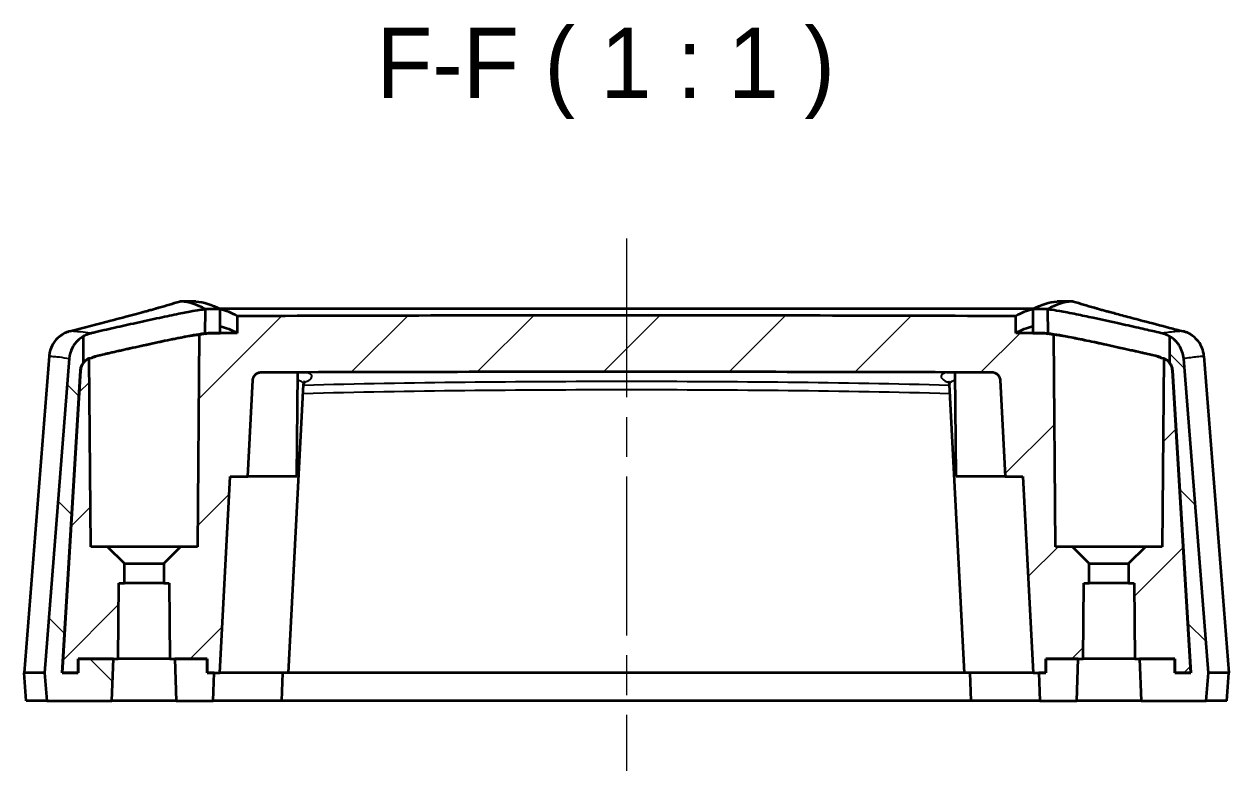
# Model space of a CAD drawing. Header units: millimetres. Extents: x 0 to 1594, y 0 to 281.
# Drawn here: x 1301.11 to 1344.07, y 52.66 to 79.3 of the extents above; entities that cross this region are included whole.
import ezdxf

# ---------------------------------------------------------------- set-up
doc = ezdxf.new("R2010")
doc.units = ezdxf.units.MM
doc.linetypes.add('CHAIN', pattern=[0.3543, 0.2362, -0.0295, 0.0591, -0.0295])
doc.layers.add('Centerline (ISO)', color=7, linetype='Continuous', lineweight=18, true_color=0x80ffff)
doc.layers.add('Hatch (ISO)', color=1, linetype='Continuous', lineweight=18, true_color=0xff0000)
for name, color, linetype, lineweight in [('Symbol (ISO)', 7, 'Continuous', 18), ('Visible (ISO)', 7, 'Continuous', 35), ('Visible Narrow (ISO)', 7, 'Continuous', 25)]:
    doc.layers.add(name, color=color, linetype=linetype, lineweight=lineweight)
doc.styles.add('Note Text (TK)', font='')
doc.styles.get('Note Text (TK)').set_extended_font_data('MS PGothic')

msp = doc.modelspace()

# ---------------------------------------------------------------- hatches: boundary and pattern name
at = {"layer": 'Hatch (ISO)'}
h = msp.add_hatch(dxfattribs=at)
h.set_pattern_fill('ANSI31', color=256, scale=25.4, angle=90.00021, style=0)
h.set_pattern_definition([(135.0002, (1188.5, -8), (-2.245056, -2.24507), [])])
h.paths.add_polyline_path([(1338.6948, 56.6561), (1337.5434, 56.6561), (1337.5391, 56.1561), (1337.2891, 56.1561), (1337.324, 55.1561), (1338.6424, 55.1561)])
h.paths.add_polyline_path([(1307.6347, 56.6561), (1306.4834, 56.6561), (1306.5358, 55.1561), (1307.8542, 55.1561), (1307.8891, 56.1561), (1307.6391, 56.1561)])
edge = h.paths.add_edge_path()
edge.add_line((1301.9178, 55.1561), (1304.2424, 55.1561))
edge.add_line((1304.2424, 55.1561), (1304.2948, 56.6561))
edge.add_line((1304.2948, 56.6561), (1303.0441, 56.6561))
edge.add_line((1303.0441, 56.6561), (1303.0398, 56.1561))
edge.add_line((1303.0398, 56.1561), (1302.4641, 56.1561))
edge.add_line((1302.4641, 56.1561), (1303.1237, 66.94))
edge.add_spline(control_points=[(1303.1237, 66.94), (1303.1263, 66.9835), (1303.1347, 67.0265), (1303.1623, 67.1092), (1303.1814, 67.1486), (1303.2137, 67.1975), (1303.2225, 67.2096), (1303.2318, 67.2212)], knot_values=[-0.0652254, -0.0652254, -0.0652254, -0.0652254, -0.0521453, -0.0521453, -0.0390651, -0.0390651, -0.034575, -0.034575, -0.034575, -0.034575], degree=3, periodic=0)
edge.add_line((1303.2318, 67.2212), (1303.2236, 68.1565))
edge.add_spline(control_points=[(1303.2236, 68.1565), (1303.167, 68.1242), (1303.1136, 68.0864), (1302.9658, 67.9585), (1302.8849, 67.8549), (1302.7675, 67.6226), (1302.7321, 67.4961), (1302.7218, 67.3664)], knot_values=[-0.0976812, -0.0976812, -0.0976812, -0.0976812, -0.0780953, -0.0780953, -0.0390441, -0.0390441, 0, 0, 0, 0], degree=3, periodic=0)
edge.add_line((1302.7218, 67.3664), (1301.8391, 56.1561))
edge.add_line((1301.8391, 56.1561), (1301.9178, 55.1561))
edge = h.paths.add_edge_path()
edge.add_line((1340.9358, 55.1561), (1343.2603, 55.1561))
edge.add_line((1343.2603, 55.1561), (1343.3391, 56.1561))
edge.add_line((1343.3391, 56.1561), (1342.4563, 67.3664))
edge.add_spline(control_points=[(1342.4563, 67.3664), (1342.4497, 67.4503), (1342.4325, 67.5331), (1342.3778, 67.6923), (1342.3405, 67.7682), (1342.2224, 67.9471), (1342.1301, 68.0408), (1342.0004, 68.1291), (1341.9777, 68.1433), (1341.9545, 68.1565)], knot_values=[-0.1286818, -0.1286818, -0.1286818, -0.1286818, -0.1034229, -0.1034229, -0.0781628, -0.0781628, -0.0390927, -0.0390927, -0.0310704, -0.0310704, -0.0310704, -0.0310704], degree=3, periodic=0)
edge.add_line((1341.9545, 68.1565), (1341.9464, 67.2212))
edge.add_spline(control_points=[(1341.9464, 67.2212), (1341.9695, 67.1922), (1341.9893, 67.1607), (1342.0339, 67.0686), (1342.0505, 67.005), (1342.0545, 66.94)], knot_values=[-0.0307036, -0.0307036, -0.0307036, -0.0307036, -0.0195349, -0.0195349, 0, 0, 0, 0], degree=3, periodic=0)
edge.add_line((1342.0545, 66.94), (1342.7141, 56.1561))
edge.add_line((1342.7141, 56.1561), (1342.1384, 56.1561))
edge.add_line((1342.1384, 56.1561), (1342.1341, 56.6561))
edge.add_line((1342.1341, 56.6561), (1340.8834, 56.6561))
edge.add_line((1340.8834, 56.6561), (1340.9358, 55.1561))
h.paths.add_polyline_path([(1307.5787, 69.1238), (1307.563, 69.1205), (1307.5554, 68.25), (1307.6697, 68.274), (1308.1058, 68.2759), (1308.0984, 69.126)])
h.paths.add_polyline_path([(1337.0798, 69.126), (1337.0723, 68.2759), (1337.5085, 68.274), (1337.6228, 68.25), (1337.6152, 69.1205), (1337.5995, 69.1238)])
h = msp.add_hatch(dxfattribs=at)
h.set_pattern_fill('ANSI31', color=256, scale=25.4, style=0)
h.set_pattern_definition([(45, (1188.5, -8), (-2.245064, 2.245064), [])])
edge = h.paths.add_edge_path()
edge.add_line((1341.0891, 60.6561), (1340.4891, 60.0561))
edge.add_line((1340.4891, 60.0561), (1340.4891, 59.3561))
edge.add_line((1340.4891, 59.3561), (1340.6891, 59.3561))
edge.add_line((1340.6891, 59.3561), (1340.7126, 56.6561))
edge.add_line((1340.7126, 56.6561), (1340.8834, 56.6561))
edge.add_line((1340.8834, 56.6561), (1342.1341, 56.6561))
edge.add_line((1342.1341, 56.6561), (1342.1384, 56.1561))
edge.add_line((1342.1384, 56.1561), (1342.7141, 56.1561))
edge.add_line((1342.7141, 56.1561), (1342.0545, 66.94))
edge.add_spline(control_points=[(1342.0545, 66.94), (1342.0508, 67.0006), (1342.0361, 67.0599), (1341.994, 67.1532), (1341.9722, 67.1888), (1341.9464, 67.2212)], knot_values=[-0.0559314, -0.0559314, -0.0559314, -0.0559314, -0.037732, -0.037732, -0.0252386, -0.0252386, -0.0252386, -0.0252386], degree=3, periodic=0)
edge.add_spline(control_points=[(1341.9464, 67.2212), (1341.9346, 67.236), (1341.9219, 67.2502), (1341.8623, 67.3096), (1341.8077, 67.3461), (1341.7477, 67.3711)], knot_values=[-0.0252386, -0.0252386, -0.0252386, -0.0252386, -0.0195326, -0.0195326, -0.0000146, -0.0000146, -0.0000146, -0.0000146], degree=3, periodic=0)
edge.add_line((1341.7477, 67.3711), (1341.6891, 60.6561))
edge.add_line((1341.6891, 60.6561), (1341.0891, 60.6561))
edge = h.paths.add_edge_path()
edge.add_line((1304.6891, 60.0561), (1304.0891, 60.6561))
edge.add_line((1304.0891, 60.6561), (1303.4891, 60.6561))
edge.add_line((1303.4891, 60.6561), (1303.4305, 67.3711))
edge.add_spline(control_points=[(1303.4305, 67.3711), (1303.3745, 67.3478), (1303.3233, 67.3145), (1303.2622, 67.2567), (1303.2464, 67.2395), (1303.2318, 67.2212)], knot_values=[-0.0559169, -0.0559169, -0.0559169, -0.0559169, -0.0377325, -0.0377325, -0.0306995, -0.0306995, -0.0306995, -0.0306995], degree=3, periodic=0)
edge.add_spline(control_points=[(1303.2318, 67.2212), (1303.2087, 67.1922), (1303.1888, 67.1607), (1303.1443, 67.0686), (1303.1276, 67.005), (1303.1237, 66.94)], knot_values=[-0.0306995, -0.0306995, -0.0306995, -0.0306995, -0.0195349, -0.0195349, 0, 0, 0, 0], degree=3, periodic=0)
edge.add_line((1303.1237, 66.94), (1302.4641, 56.1561))
edge.add_line((1302.4641, 56.1561), (1303.0398, 56.1561))
edge.add_line((1303.0398, 56.1561), (1303.0441, 56.6561))
edge.add_line((1303.0441, 56.6561), (1304.2948, 56.6561))
edge.add_line((1304.2948, 56.6561), (1304.4655, 56.6561))
edge.add_line((1304.4655, 56.6561), (1304.4891, 59.3561))
edge.add_line((1304.4891, 59.3561), (1304.6891, 59.3561))
edge.add_line((1304.6891, 59.3561), (1304.6891, 60.0561))
edge = h.paths.add_edge_path()
edge.add_line((1306.6891, 60.6561), (1306.0891, 60.0561))
edge.add_line((1306.0891, 60.0561), (1306.0891, 59.3561))
edge.add_line((1306.0891, 59.3561), (1306.2891, 59.3561))
edge.add_line((1306.2891, 59.3561), (1306.3126, 56.6561))
edge.add_line((1306.3126, 56.6561), (1306.4834, 56.6561))
edge.add_line((1306.4834, 56.6561), (1307.6347, 56.6561))
edge.add_line((1307.6347, 56.6561), (1307.6391, 56.1561))
edge.add_line((1307.6391, 56.1561), (1307.8891, 56.1561))
edge.add_line((1307.8891, 56.1561), (1308.0891, 56.1561))
edge.add_line((1308.0891, 56.1561), (1308.4559, 63.1561))
edge.add_line((1308.4559, 63.1561), (1309.0891, 63.1561))
edge.add_line((1309.0891, 63.1561), (1309.2694, 66.5969))
edge.add_spline(control_points=[(1309.2694, 66.5969), (1309.2713, 66.6337), (1309.2801, 66.6699), (1309.3102, 66.7373), (1309.3313, 66.768), (1309.3852, 66.8215), (1309.418, 66.8434), (1309.4902, 66.8733), (1309.5288, 66.8811), (1309.5679, 66.8812)], knot_values=[-0.0455848, -0.0455848, -0.0455848, -0.0455848, -0.0345098, -0.0345098, -0.023435, -0.023435, -0.0117168, -0.0117168, 0, 0, 0, 0], degree=3, periodic=0)
edge.add_spline(control_points=[(1309.5679, 66.8812), (1313.9081, 66.8971), (1318.4163, 66.9039), (1326.9057, 66.9037), (1331.338, 66.8968), (1335.6103, 66.8812)], knot_values=[-2.7376631, -2.7376631, -2.7376631, -2.7376631, -1.4530003, -1.4530003, -0.1881283, -0.1881283, -0.1881283, -0.1881283], degree=3, periodic=0)
edge.add_spline(control_points=[(1335.6103, 66.8812), (1335.6472, 66.8811), (1335.6837, 66.8742), (1335.7525, 66.8474), (1335.7841, 66.8277), (1335.8402, 66.7765), (1335.8637, 66.7448), (1335.8971, 66.6741), (1335.9067, 66.6359), (1335.9088, 66.5969)], knot_values=[-0.0455852, -0.0455852, -0.0455852, -0.0455852, -0.0345168, -0.0345168, -0.0234482, -0.0234482, -0.0117247, -0.0117247, 0, 0, 0, 0], degree=3, periodic=0)
edge.add_line((1335.9088, 66.5969), (1336.0891, 63.1561))
edge.add_line((1336.0891, 63.1561), (1336.7222, 63.1561))
edge.add_line((1336.7222, 63.1561), (1337.0891, 56.1561))
edge.add_line((1337.0891, 56.1561), (1337.2891, 56.1561))
edge.add_line((1337.2891, 56.1561), (1337.5391, 56.1561))
edge.add_line((1337.5391, 56.1561), (1337.5434, 56.6561))
edge.add_line((1337.5434, 56.6561), (1338.6948, 56.6561))
edge.add_line((1338.6948, 56.6561), (1338.8655, 56.6561))
edge.add_line((1338.8655, 56.6561), (1338.8891, 59.3561))
edge.add_line((1338.8891, 59.3561), (1339.0891, 59.3561))
edge.add_line((1339.0891, 59.3561), (1339.0891, 60.0561))
edge.add_line((1339.0891, 60.0561), (1338.4891, 60.6561))
edge.add_line((1338.4891, 60.6561), (1337.8891, 60.6561))
edge.add_line((1337.8891, 60.6561), (1337.8232, 68.2078))
edge.add_line((1337.8232, 68.2078), (1337.6228, 68.25))
edge.add_line((1337.6228, 68.25), (1337.5085, 68.274))
edge.add_line((1337.5085, 68.274), (1337.0723, 68.2759))
edge.add_spline(control_points=[(1337.0723, 68.2759), (1336.9621, 68.2763), (1336.8519, 68.2768), (1336.6518, 68.2776), (1336.5619, 68.2779), (1336.4719, 68.2783)], knot_values=[-0.0692137, -0.0692137, -0.0692137, -0.0692137, -0.0361501, -0.0361501, -0.0091731, -0.0091731, -0.0091731, -0.0091731], degree=3, periodic=0)
edge.add_line((1336.4719, 68.2783), (1336.4667, 68.8785))
edge.add_spline(control_points=[(1336.4667, 68.8785), (1331.8939, 68.8965), (1327.0882, 68.9043), (1317.9948, 68.9041), (1313.2399, 68.8963), (1308.7115, 68.8785)], knot_values=[-2.7360695, -2.7360695, -2.7360695, -2.7360695, -1.365032, -1.365032, -0.0072047, -0.0072047, -0.0072047, -0.0072047], degree=3, periodic=0)
edge.add_line((1308.7115, 68.8785), (1308.7062, 68.2783))
edge.add_spline(control_points=[(1308.7062, 68.2783), (1308.6163, 68.2779), (1308.5264, 68.2776), (1308.3262, 68.2768), (1308.216, 68.2763), (1308.1058, 68.2759)], knot_values=[-0.0630669, -0.0630669, -0.0630669, -0.0630669, -0.0360894, -0.0360894, -0.0030263, -0.0030263, -0.0030263, -0.0030263], degree=3, periodic=0)
edge.add_line((1308.1058, 68.2759), (1307.6697, 68.274))
edge.add_line((1307.6697, 68.274), (1307.5554, 68.25))
edge.add_line((1307.5554, 68.25), (1307.355, 68.2078))
edge.add_line((1307.355, 68.2078), (1307.2891, 60.6561))
edge.add_line((1307.2891, 60.6561), (1306.6891, 60.6561))

# ---------------------------------------------------------------- linework, layer by layer
at = {"layer": 'Centerline (ISO)', "linetype": 'CHAIN', "ltscale": 23.990969}
msp.add_line((1322.5891, 71.6561), (1322.5891, 52.6561), dxfattribs=at)
at = {"layer": 'Visible (ISO)'}
for p, q in [((1306.703, 69.4061), (1306.6648, 69.4061)), ((1307.233, 69.4061), (1306.703, 69.4061)), ((1338.4752, 69.4061), (1337.9452, 69.4061)), ((1338.5134, 69.4061), (1338.4752, 69.4061)), ((1307.563, 69.1205), (1307.5554, 68.25)), ((1308.0457, 69.1561), (1337.1325, 69.1561)), ((1308.1058, 68.2759), (1308.0984, 69.126)), ((1308.7115, 68.8785), (1308.7062, 68.2783)), ((1336.4719, 68.2783), (1336.4667, 68.8785)), ((1337.0798, 69.126), (1337.0723, 68.2759)), ((1337.6228, 68.25), (1337.6152, 69.1205)), ((1303.2318, 67.2212), (1303.2236, 68.1565)), ((1307.355, 68.2078), (1307.2891, 60.6561)), ((1337.8891, 60.6561), (1337.8232, 68.2078)), ((1341.9545, 68.1565), (1341.9464, 67.2212)), ((1302.0001, 67.4524), (1301.111, 56.1561)), ((1343.1781, 67.4524), (1344.0671, 56.1561)), ((1302.7218, 67.3664), (1301.8391, 56.1561)), ((1303.4891, 60.6561), (1303.4305, 67.3711)), ((1341.7477, 67.3711), (1341.6891, 60.6561)), ((1343.3391, 56.1561), (1342.4563, 67.3664)), ((1303.1237, 66.94), (1302.4641, 56.1561)), ((1302.4641, 56.1561), (1303.1237, 66.94)), ((1309.0891, 63.1561), (1309.2694, 66.5969)), ((1310.8391, 63.1561), (1310.8716, 66.8857)), ((1334.3391, 63.1561), (1334.3065, 66.8857)), ((1335.9088, 66.5969), (1336.0891, 63.1561)), ((1342.7141, 56.1561), (1342.0545, 66.94)), ((1342.0545, 66.94), (1342.7141, 56.1561)), ((1310.5391, 56.1561), (1311.0782, 66.4425)), ((1334.6391, 56.1561), (1334.1, 66.4425)), ((1308.0891, 56.1561), (1308.4559, 63.1561)), ((1308.4559, 63.1561), (1309.0891, 63.1561)), ((1310.8391, 63.1561), (1309.0891, 63.1561)), ((1336.0891, 63.1561), (1334.3391, 63.1561)), ((1336.0891, 63.1561), (1336.7222, 63.1561)), ((1336.7222, 63.1561), (1337.0891, 56.1561)), ((1304.0891, 60.6561), (1303.4891, 60.6561)), ((1304.6891, 60.0561), (1304.0891, 60.6561)), ((1306.6891, 60.6561), (1304.0891, 60.6561)), ((1306.6891, 60.6561), (1306.0891, 60.0561)), ((1307.2891, 60.6561), (1306.6891, 60.6561)), ((1338.4891, 60.6561), (1337.8891, 60.6561)), ((1339.0891, 60.0561), (1338.4891, 60.6561)), ((1341.0891, 60.6561), (1338.4891, 60.6561)), ((1341.0891, 60.6561), (1340.4891, 60.0561)), ((1341.6891, 60.6561), (1341.0891, 60.6561)), ((1304.6891, 59.3561), (1304.6891, 60.0561)), ((1304.6891, 60.0561), (1306.0891, 60.0561)), ((1306.0891, 60.0561), (1306.0891, 59.3561)), ((1339.0891, 59.3561), (1339.0891, 60.0561)), ((1339.0891, 60.0561), (1340.4891, 60.0561)), ((1340.4891, 60.0561), (1340.4891, 59.3561)), ((1304.4655, 56.6561), (1304.4891, 59.3561)), ((1304.4891, 59.3561), (1304.6891, 59.3561)), ((1306.0891, 59.3561), (1304.6891, 59.3561)), ((1306.0891, 59.3561), (1306.2891, 59.3561)), ((1306.2891, 59.3561), (1306.3126, 56.6561)), ((1338.8655, 56.6561), (1338.8891, 59.3561)), ((1338.8891, 59.3561), (1339.0891, 59.3561)), ((1340.4891, 59.3561), (1339.0891, 59.3561)), ((1340.4891, 59.3561), (1340.6891, 59.3561)), ((1340.6891, 59.3561), (1340.7126, 56.6561)), ((1303.0398, 56.1561), (1303.0441, 56.6561)), ((1303.0441, 56.6561), (1303.0398, 56.1561)), ((1303.0441, 56.6561), (1304.4655, 56.6561)), ((1304.2948, 56.6561), (1303.0441, 56.6561)), ((1304.2424, 55.1561), (1304.2948, 56.6561)), ((1306.3126, 56.6561), (1304.4655, 56.6561)), ((1306.3126, 56.6561), (1307.6347, 56.6561)), ((1307.6347, 56.6561), (1306.4834, 56.6561)), ((1306.4834, 56.6561), (1306.5358, 55.1561)), ((1307.6347, 56.6561), (1307.6391, 56.1561)), ((1307.6391, 56.1561), (1307.6347, 56.6561)), ((1337.5391, 56.1561), (1337.5434, 56.6561)), ((1337.5434, 56.6561), (1337.5391, 56.1561)), ((1337.5434, 56.6561), (1338.8655, 56.6561)), ((1338.6948, 56.6561), (1337.5434, 56.6561)), ((1338.6424, 55.1561), (1338.6948, 56.6561)), ((1340.7126, 56.6561), (1338.8655, 56.6561)), ((1340.7126, 56.6561), (1342.1341, 56.6561)), ((1342.1341, 56.6561), (1340.8834, 56.6561)), ((1340.8834, 56.6561), (1340.9358, 55.1561)), ((1342.1341, 56.6561), (1342.1384, 56.1561)), ((1342.1384, 56.1561), (1342.1341, 56.6561)), ((1301.1166, 56.1561), (1301.111, 56.1561)), ((1301.1897, 55.1561), (1301.111, 56.1561)), ((1301.8391, 56.1561), (1301.1166, 56.1561)), ((1301.8391, 56.1561), (1301.9178, 55.1561)), ((1302.4641, 56.1561), (1303.0398, 56.1561)), ((1303.0398, 56.1561), (1302.4641, 56.1561)), ((1307.6391, 56.1561), (1308.0891, 56.1561)), ((1307.8891, 56.1561), (1307.6391, 56.1561)), ((1307.8542, 55.1561), (1307.8891, 56.1561)), ((1310.5391, 56.1561), (1308.0891, 56.1561)), ((1310.3042, 55.1561), (1310.3391, 56.1561)), ((1334.6391, 56.1561), (1310.5391, 56.1561)), ((1337.0891, 56.1561), (1334.6391, 56.1561)), ((1334.874, 55.1561), (1334.8391, 56.1561)), ((1337.0891, 56.1561), (1337.5391, 56.1561)), ((1337.5391, 56.1561), (1337.2891, 56.1561)), ((1337.2891, 56.1561), (1337.324, 55.1561)), ((1342.1384, 56.1561), (1342.7141, 56.1561)), ((1342.7141, 56.1561), (1342.1384, 56.1561)), ((1343.2603, 55.1561), (1343.3391, 56.1561)), ((1344.0616, 56.1561), (1343.3391, 56.1561)), ((1343.9884, 55.1561), (1344.0671, 56.1561)), ((1344.0671, 56.1561), (1344.0616, 56.1561)), ((1301.1952, 55.1561), (1301.1897, 55.1561)), ((1301.9178, 55.1561), (1301.1952, 55.1561)), ((1301.9178, 55.1561), (1304.2424, 55.1561)), ((1306.5358, 55.1561), (1304.2424, 55.1561)), ((1306.5358, 55.1561), (1307.8542, 55.1561)), ((1310.3042, 55.1561), (1307.8542, 55.1561)), ((1334.874, 55.1561), (1310.3042, 55.1561)), ((1337.324, 55.1561), (1334.874, 55.1561)), ((1337.324, 55.1561), (1338.6424, 55.1561)), ((1340.9358, 55.1561), (1338.6424, 55.1561)), ((1340.9358, 55.1561), (1343.2603, 55.1561)), ((1343.9829, 55.1561), (1343.2603, 55.1561)), ((1343.9884, 55.1561), (1343.9829, 55.1561))]:
    msp.add_line(p, q, dxfattribs=at)
for points in [[(1305.8034, 69.1539), (1305.8487, 69.1666), (1305.8856, 69.1772), (1305.9171, 69.1865)], [(1305.9171, 69.1865), (1306.1664, 69.2597), (1306.4156, 69.3329), (1306.6648, 69.4061)], [(1306.703, 69.4061), (1306.7031, 69.4061), (1306.7033, 69.4061), (1306.7034, 69.4061)], [(1307.5787, 69.1238), (1307.2783, 69.2989), (1306.9961, 69.3889), (1306.7034, 69.4061)], [(1307.233, 69.4061), (1307.5215, 69.3886), (1307.81, 69.2953), (1308.0984, 69.126)], [(1337.0798, 69.126), (1337.3682, 69.2953), (1337.6567, 69.3886), (1337.9452, 69.4061)], [(1338.4748, 69.4061), (1338.1821, 69.3889), (1337.8999, 69.2989), (1337.5995, 69.1238)], [(1338.4748, 69.4061), (1338.4749, 69.4061), (1338.475, 69.4061), (1338.4752, 69.4061)], [(1338.5134, 69.4061), (1338.7626, 69.3329), (1339.0118, 69.2597), (1339.261, 69.1865)], [(1339.261, 69.1865), (1339.2925, 69.1772), (1339.3294, 69.1666), (1339.3748, 69.1539)], [(1305.6513, 69.1113), (1305.702, 69.1255), (1305.7527, 69.1397), (1305.8034, 69.1539)], [(1307.5787, 69.1238), (1307.5735, 69.1227), (1307.5682, 69.1216), (1307.563, 69.1205)], [(1308.7115, 68.8785), (1308.5071, 68.9976), (1308.3028, 69.0789), (1308.0984, 69.1221)], [(1337.0797, 69.1221), (1336.8754, 69.0789), (1336.671, 68.9976), (1336.4667, 68.8785)], [(1337.6152, 69.1205), (1337.61, 69.1216), (1337.6047, 69.1227), (1337.5995, 69.1238)], [(1339.3748, 69.1539), (1339.4255, 69.1397), (1339.4762, 69.1255), (1339.5268, 69.1113)], [(1308.1037, 68.5199), (1308.3046, 68.476), (1308.5054, 68.3955), (1308.7062, 68.2783)], [(1336.4719, 68.2783), (1336.6728, 68.3955), (1336.8736, 68.476), (1337.0745, 68.5199)], [(1303.475, 68.2718), (1303.5105, 68.2804), (1303.5495, 68.2897), (1303.5919, 68.2997)], [(1307.6697, 68.274), (1307.5648, 68.252), (1307.4599, 68.2299), (1307.355, 68.2078)], [(1307.5554, 68.25), (1307.5935, 68.258), (1307.6316, 68.266), (1307.6697, 68.274)], [(1337.8232, 68.2078), (1337.7183, 68.2299), (1337.6134, 68.252), (1337.5085, 68.274)], [(1337.5085, 68.274), (1337.5466, 68.266), (1337.5847, 68.258), (1337.6228, 68.25)], [(1303.6361, 67.434), (1303.6455, 67.437), (1303.6551, 67.4397), (1303.6651, 67.4421)], [(1341.513, 67.4421), (1341.523, 67.4397), (1341.5327, 67.437), (1341.5421, 67.434)], [(1341.6399, 67.4004), (1341.605, 67.4194), (1341.5666, 67.4345), (1341.5253, 67.4442)], [(1303.2319, 67.2214), (1303.2318, 67.2214), (1303.2318, 67.2213), (1303.2318, 67.2212)], [(1303.4305, 67.3711), (1303.4305, 67.3736), (1303.4642, 67.3828), (1303.5303, 67.3984)], [(1341.6478, 67.3984), (1341.714, 67.3828), (1341.7477, 67.3736), (1341.7477, 67.3711)], [(1341.9464, 67.2212), (1341.9464, 67.2213), (1341.9463, 67.2214), (1341.9463, 67.2214)]]:
    msp.add_open_spline(points, degree=3, dxfattribs=at)
for points, knots in [([(1302.744, 68.3415), (1303.2336, 68.4696), (1303.7287, 68.5994), (1304.4926, 68.8006), (1304.7782, 68.8761), (1305.1458, 68.974), (1305.2573, 69.0039), (1305.3653, 69.033), (1305.374, 69.0353), (1305.3887, 69.0393), (1305.3947, 69.0409), (1305.4021, 69.0429), (1305.4036, 69.0433), (1305.4058, 69.0439), (1305.4066, 69.0441), (1305.4545, 69.057), (1305.451, 69.0561), (1305.5391, 69.0801), (1305.5985, 69.0965), (1305.6513, 69.1113)], [0, 0, 0, 0, 0.1518408, 0.1518408, 0.24307822, 0.24307822, 0.28682842, 0.28682842, 0.29074151, 0.29074151, 0.29345456, 0.29345456, 0.2941328, 0.2941328, 0.29447192, 0.29447192, 0.31617725, 0.31617725, 0.38715087, 0.38715087, 0.38715087, 0.38715087]), ([(1303.5919, 68.2997), (1303.6974, 68.3247), (1303.8226, 68.3539), (1304.0806, 68.4134), (1304.2075, 68.4425), (1304.5804, 68.5274), (1304.8406, 68.586), (1305.3852, 68.7068), (1305.666, 68.7681), (1306.1824, 68.8781), (1306.4164, 68.9268), (1306.8165, 69.0069), (1306.9845, 69.0391), (1307.2457, 69.0861), (1307.3443, 69.1023), (1307.4641, 69.119), (1307.5, 69.1229), (1307.5359, 69.1251), (1307.5448, 69.1252), (1307.5545, 69.1245), (1307.5571, 69.1241), (1307.5605, 69.1231), (1307.5616, 69.1226), (1307.5627, 69.1216), (1307.563, 69.1211), (1307.563, 69.1205)], [-1.38129458, -1.38129458, -1.38129458, -1.38129458, -1.32406289, -1.32406289, -1.2769022, -1.2769022, -1.19368699, -1.19368699, -1.10822348, -1.10822348, -1.03033552, -1.03033552, -0.9603267, -0.9603267, -0.89959461, -0.89959461, -0.86049322, -0.86049322, -0.84211121, -0.84211121, -0.83262889, -0.83262889, -0.82500787, -0.82500787, -0.81945788, -0.81945788, -0.81945788, -0.81945788]), ([(1308.0984, 69.126), (1308.0184, 69.1257), (1307.9384, 69.1254), (1307.7647, 69.1246), (1307.6875, 69.1243), (1307.5787, 69.1238)], [-0.061923139, -0.061923139, -0.061923139, -0.061923139, -0.033730659, -0.033730659, -0.000692399, -0.000692399, -0.000692399, -0.000692399]), ([(1336.4667, 68.8785), (1331.8939, 68.8965), (1327.0882, 68.9043), (1317.9948, 68.9041), (1313.2399, 68.8963), (1308.7115, 68.8785)], [-2.7360695, -2.7360695, -2.7360695, -2.7360695, -1.365032, -1.365032, -0.0072047, -0.0072047, -0.0072047, -0.0072047]), ([(1337.5995, 69.1238), (1337.4907, 69.1243), (1337.4135, 69.1246), (1337.2398, 69.1254), (1337.1598, 69.1257), (1337.0798, 69.126)], [-0.056821709, -0.056821709, -0.056821709, -0.056821709, -0.028697903, -0.028697903, -0.004699569, -0.004699569, -0.004699569, -0.004699569]), ([(1337.6152, 69.1205), (1337.6152, 69.1206), (1337.6152, 69.1208), (1337.6154, 69.1216), (1337.616, 69.1223), (1337.6182, 69.1234), (1337.6198, 69.1238), (1337.6251, 69.1247), (1337.6293, 69.1249), (1337.648, 69.1251), (1337.6683, 69.1237), (1337.765, 69.1131), (1337.8787, 69.0955), (1338.0303, 69.0685)], [-0.13698176, -0.13698176, -0.13698176, -0.13698176, -0.1357353, -0.1357353, -0.12793501, -0.12793501, -0.11986928, -0.11986928, -0.1078512, -0.1078512, -0.0777574, -0.0777574, 0, 0, 0, 0]), ([(1338.0303, 69.0685), (1338.1945, 69.0392), (1338.3999, 68.9997), (1338.819, 68.9149), (1339.0192, 68.8731), (1339.5099, 68.7686), (1339.8033, 68.7045), (1340.3555, 68.5819), (1340.6114, 68.5243), (1341.0578, 68.4227), (1341.2494, 68.3786), (1341.5249, 68.3143), (1341.6228, 68.2912), (1341.7031, 68.2718)], [-1.38134637, -1.38134637, -1.38134637, -1.38134637, -1.29715886, -1.29715886, -1.23094713, -1.23094713, -1.14173378, -1.14173378, -1.05970893, -1.05970893, -0.98529989, -0.98529989, -0.93334558, -0.93334558, -0.93334558, -0.93334558]), ([(1339.5268, 69.1113), (1339.5706, 69.099), (1339.6189, 69.0857), (1339.6927, 69.0655), (1339.7136, 69.0598), (1339.7434, 69.0517), (1339.7517, 69.0495), (1339.7632, 69.0464), (1339.7663, 69.0455), (1339.7698, 69.0446), (1339.7701, 69.0445), (1339.7905, 69.039), (1339.8577, 69.0209), (1340.0478, 68.9699), (1340.2129, 68.9259), (1340.5802, 68.8285), (1340.787, 68.7739), (1341.3074, 68.6368), (1341.6274, 68.5529), (1342.1088, 68.4267), (1342.2715, 68.384), (1342.4342, 68.3415)], [0, 0, 0, 0, 0.05881598, 0.05881598, 0.08086631, 0.08086631, 0.08913474, 0.08913474, 0.09223538, 0.09223538, 0.09254172, 0.09254172, 0.11216924, 0.11216924, 0.17163686, 0.17163686, 0.23795471, 0.23795471, 0.33703804, 0.33703804, 0.3874904, 0.3874904, 0.3874904, 0.3874904]), ([(1302.744, 68.3415), (1302.7346, 68.339), (1302.7236, 68.336), (1302.6953, 68.3275), (1302.6783, 68.3222), (1302.6314, 68.3051), (1302.6021, 68.2941), (1302.512, 68.2499), (1302.4518, 68.2232), (1302.308, 68.1007), (1302.2602, 68.0556), (1302.1745, 67.9452), (1302.1398, 67.8939), (1302.0584, 67.7351), (1302.014, 67.6089), (1302.0006, 67.4595), (1302.0003, 67.456), (1302.0001, 67.4524)], [-0.1277307671, -0.1277307671, -0.1277307671, -0.1277307671, -0.1265084804, -0.1265084804, -0.1252861938, -0.1252861938, -0.1240639072, -0.1240639072, -0.1228416206, -0.1228416206, -0.1223630014, -0.1223630014, -0.122068029, -0.122068029, -0.1216299871, -0.1216299871, -0.1216193339, -0.1216193339, -0.1216193339, -0.1216193339]), ([(1343.1781, 67.4524), (1343.1697, 67.5588), (1343.1445, 67.6562), (1343.074, 67.8368), (1343.0269, 67.9125), (1342.9196, 68.0567), (1342.8629, 68.108), (1342.7346, 68.2136), (1342.6812, 68.2412), (1342.5902, 68.2882), (1342.5584, 68.3005), (1342.5078, 68.3195), (1342.4896, 68.3254), (1342.4595, 68.3346), (1342.4479, 68.3378), (1342.4367, 68.3408), (1342.4354, 68.3411), (1342.4342, 68.3415)], [-0.0270291947, -0.0270291947, -0.0270291947, -0.0270291947, -0.0267113475, -0.0267113475, -0.0263221994, -0.0263221994, -0.0257542702, -0.0257542702, -0.024747847, -0.024747847, -0.023525552, -0.023525552, -0.0223032569, -0.0223032569, -0.0210809618, -0.0210809618, -0.0209177193, -0.0209177193, -0.0209177193, -0.0209177193]), ([(1303.2236, 68.1565), (1303.167, 68.1242), (1303.1136, 68.0864), (1302.9658, 67.9585), (1302.8849, 67.8549), (1302.7675, 67.6226), (1302.7321, 67.4961), (1302.7218, 67.3664)], [-0.097681153, -0.097681153, -0.097681153, -0.097681153, -0.078095318, -0.078095318, -0.039044097, -0.039044097, 0, 0, 0, 0]), ([(1303.2236, 68.1565), (1303.2236, 68.1567), (1303.2237, 68.1569), (1303.2243, 68.1586), (1303.2262, 68.1608), (1303.2361, 68.1696), (1303.2482, 68.1784), (1303.3069, 68.2137), (1303.3774, 68.2483), (1303.475, 68.2718)], [0.114749176, 0.114749176, 0.114749176, 0.114749176, 0.116973451, 0.116973451, 0.129164583, 0.129164583, 0.153440124, 0.153440124, 0.210544514, 0.210544514, 0.210544514, 0.210544514]), ([(1307.5554, 68.25), (1307.5554, 68.2503), (1307.5553, 68.2506), (1307.5547, 68.2515), (1307.554, 68.252), (1307.5515, 68.253), (1307.5496, 68.2534), (1307.5431, 68.2542), (1307.5375, 68.2543), (1307.5061, 68.2535), (1307.4641, 68.249), (1307.319, 68.2283), (1307.1977, 68.2078), (1306.8705, 68.1473), (1306.6573, 68.1053), (1306.1631, 68.0038), (1305.8831, 67.9443), (1305.3167, 67.8213), (1305.0352, 67.7589), (1304.5213, 67.6437), (1304.2901, 67.5912), (1303.921, 67.5066), (1303.7755, 67.4729), (1303.6529, 67.4442)], [-0.55862265, -0.55862265, -0.55862265, -0.55862265, -0.55522904, -0.55522904, -0.5480474, -0.5480474, -0.53974593, -0.53974593, -0.52572204, -0.52572204, -0.47742975, -0.47742975, -0.40658783, -0.40658783, -0.32403645, -0.32403645, -0.23549069, -0.23549069, -0.1494995, -0.1494995, -0.07081121, -0.07081121, -0.00814779, -0.00814779, -0.00814779, -0.00814779]), ([(1307.355, 68.2078), (1307.355, 68.2081), (1307.3549, 68.2083), (1307.3545, 68.2092), (1307.3535, 68.2098), (1307.3501, 68.2108), (1307.3474, 68.2112), (1307.3378, 68.2117), (1307.3292, 68.2114), (1307.2782, 68.2078), (1307.2069, 68.1979), (1307.0018, 68.1638), (1306.8665, 68.139), (1306.5166, 68.0712), (1306.2952, 68.0262), (1305.8037, 67.923), (1305.5362, 67.8652), (1305.0244, 67.7528), (1304.7837, 67.6991), (1304.357, 67.6027), (1304.1708, 67.5602), (1303.8736, 67.4915), (1303.7571, 67.4641), (1303.6651, 67.4421)], [-0.62965144, -0.62965144, -0.62965144, -0.62965144, -0.62719039, -0.62719039, -0.61872702, -0.61872702, -0.60874191, -0.60874191, -0.59143922, -0.59143922, -0.52964647, -0.52964647, -0.46456703, -0.46456703, -0.38685725, -0.38685725, -0.30495593, -0.30495593, -0.22948675, -0.22948675, -0.16076021, -0.16076021, -0.10219195, -0.10219195, -0.10219195, -0.10219195]), ([(1308.1058, 68.2759), (1308.0318, 68.2756), (1307.9577, 68.2752), (1307.8123, 68.2746), (1307.741, 68.2743), (1307.6697, 68.274)], [-0.048292517, -0.048292517, -0.048292517, -0.048292517, -0.026076761, -0.026076761, -0.004678787, -0.004678787, -0.004678787, -0.004678787]), ([(1307.6697, 68.274), (1307.741, 68.2743), (1307.8124, 68.2746), (1307.9578, 68.2752), (1308.0318, 68.2756), (1308.1058, 68.2759)], [-0.047475875, -0.047475875, -0.047475875, -0.047475875, -0.02607009, -0.02607009, -0.003862145, -0.003862145, -0.003862145, -0.003862145]), ([(1308.7062, 68.2783), (1308.6163, 68.2779), (1308.5264, 68.2776), (1308.3262, 68.2768), (1308.216, 68.2763), (1308.1058, 68.2759)], [-0.063066899, -0.063066899, -0.063066899, -0.063066899, -0.036089387, -0.036089387, -0.003026329, -0.003026329, -0.003026329, -0.003026329]), ([(1337.0723, 68.2759), (1336.9621, 68.2763), (1336.8519, 68.2768), (1336.6518, 68.2776), (1336.5619, 68.2779), (1336.4719, 68.2783)], [-0.069213671, -0.069213671, -0.069213671, -0.069213671, -0.036150109, -0.036150109, -0.009173106, -0.009173106, -0.009173106, -0.009173106]), ([(1337.5085, 68.274), (1337.4372, 68.2743), (1337.3658, 68.2746), (1337.2204, 68.2752), (1337.1464, 68.2756), (1337.0723, 68.2759)], [-0.047508336, -0.047508336, -0.047508336, -0.047508336, -0.026110159, -0.026110159, -0.003894608, -0.003894608, -0.003894608, -0.003894608]), ([(1337.0723, 68.2759), (1337.1464, 68.2756), (1337.2204, 68.2752), (1337.3658, 68.2746), (1337.4371, 68.2743), (1337.5085, 68.274)], [-0.048244947, -0.048244947, -0.048244947, -0.048244947, -0.026036794, -0.026036794, -0.004631214, -0.004631214, -0.004631214, -0.004631214]), ([(1338.0285, 68.1986), (1337.8848, 68.2243), (1337.776, 68.2413), (1337.6812, 68.2522), (1337.661, 68.2539), (1337.64, 68.2543), (1337.6346, 68.2541), (1337.6283, 68.2533), (1337.6265, 68.2529), (1337.6241, 68.252), (1337.6234, 68.2514), (1337.6229, 68.2506), (1337.6228, 68.2503), (1337.6228, 68.25)], [-1.37656027, -1.37656027, -1.37656027, -1.37656027, -1.30223007, -1.30223007, -1.27379365, -1.27379365, -1.25990085, -1.25990085, -1.25171181, -1.25171181, -1.24452103, -1.24452103, -1.24144967, -1.24144967, -1.24144967, -1.24144967]), ([(1337.8249, 68.2098), (1337.8244, 68.2096), (1337.824, 68.2093), (1337.8234, 68.2087), (1337.8232, 68.2083), (1337.8232, 68.2078)], [-1.2489979354, -1.2489979354, -1.2489979354, -1.2489979354, -1.2455007415, -1.2455007415, -1.2406824436, -1.2406824436, -1.2406824436, -1.2406824436]), ([(1341.513, 67.4421), (1341.4128, 67.4661), (1341.2834, 67.4964), (1340.9414, 67.5753), (1340.7198, 67.6258), (1340.2312, 67.7356), (1339.9673, 67.7941), (1339.4611, 67.9042), (1339.2224, 67.9552), (1338.7968, 68.0437), (1338.6099, 68.0814), (1338.3019, 68.1408), (1338.1777, 68.1635), (1337.993, 68.1944), (1337.9274, 68.204), (1337.8697, 68.21), (1337.8577, 68.2109), (1337.8409, 68.2116), (1337.8351, 68.2115), (1337.8282, 68.2108), (1337.8262, 68.2104), (1337.8249, 68.2098)], [-0.51906459, -0.51906459, -0.51906459, -0.51906459, -0.45517217, -0.45517217, -0.37625554, -0.37625554, -0.29514698, -0.29514698, -0.22082438, -0.22082438, -0.15336289, -0.15336289, -0.09326348, -0.09326348, -0.04078835, -0.04078835, -0.02322465, -0.02322465, -0.00914501, -0.00914501, 0, 0, 0, 0]), ([(1341.5253, 67.4442), (1341.5044, 67.4491), (1341.4829, 67.4541), (1341.2845, 67.5004), (1341.069, 67.5499), (1340.5707, 67.6631), (1340.2893, 67.7264), (1339.7255, 67.851), (1339.4482, 67.9114), (1338.9409, 68.0192), (1338.7124, 68.0665), (1338.3241, 68.1439), (1338.1622, 68.1748), (1338.0285, 68.1986)], [-0.4152986, -0.4152986, -0.4152986, -0.4152986, -0.40464072, -0.40464072, -0.32012857, -0.32012857, -0.23077876, -0.23077876, -0.14618113, -0.14618113, -0.06913978, -0.06913978, 0, 0, 0, 0]), ([(1341.7031, 68.2718), (1341.7236, 68.2669), (1341.7429, 68.2614), (1341.8637, 68.2231), (1341.9333, 68.1786), (1341.9532, 68.1595), (1341.9545, 68.1576), (1341.9545, 68.1565)], [0, 0, 0, 0, 0.01323754, 0.01323754, 0.08846505, 0.08846505, 0.10040218, 0.10040218, 0.10040218, 0.10040218]), ([(1342.4563, 67.3664), (1342.4497, 67.4503), (1342.4325, 67.5331), (1342.3778, 67.6923), (1342.3405, 67.7682), (1342.2224, 67.9471), (1342.1301, 68.0408), (1342.0004, 68.1291), (1341.9777, 68.1433), (1341.9545, 68.1565)], [-0.128681827, -0.128681827, -0.128681827, -0.128681827, -0.10342291, -0.10342291, -0.078162796, -0.078162796, -0.039092694, -0.039092694, -0.03107037, -0.03107037, -0.03107037, -0.03107037]), ([(1303.6529, 67.4442), (1303.6367, 67.4404), (1303.621, 67.4358), (1303.5819, 67.422), (1303.5594, 67.4119), (1303.5383, 67.4005)], [0, 0, 0, 0, 0.008254894, 0.008254894, 0.021291654, 0.021291654, 0.021291654, 0.021291654]), ([(1303.4305, 67.3711), (1303.3745, 67.3478), (1303.3233, 67.3145), (1303.2352, 67.2312), (1303.199, 67.1818), (1303.1443, 67.0686), (1303.1276, 67.005), (1303.1237, 66.94)], [-0.055916913, -0.055916913, -0.055916913, -0.055916913, -0.037732499, -0.037732499, -0.0195349, -0.0195349, 0, 0, 0, 0]), ([(1303.1237, 66.94), (1303.1263, 66.9835), (1303.1347, 67.0265), (1303.1623, 67.1092), (1303.1814, 67.1486), (1303.2137, 67.1975), (1303.2225, 67.2096), (1303.2318, 67.2212)], [-0.065225387, -0.065225387, -0.065225387, -0.065225387, -0.052145268, -0.052145268, -0.039065104, -0.039065104, -0.034575003, -0.034575003, -0.034575003, -0.034575003]), ([(1303.4334, 67.373), (1303.4277, 67.3706), (1303.4211, 67.3677), (1303.4047, 67.3601), (1303.3951, 67.3553), (1303.3697, 67.3414), (1303.3542, 67.3324), (1303.31, 67.3008), (1303.2809, 67.2801), (1303.2374, 67.2282), (1303.2346, 67.2249), (1303.2319, 67.2215)], [0.049419634, 0.049419634, 0.049419634, 0.049419634, 0.0515757509, 0.0515757509, 0.0537318679, 0.0537318679, 0.0558879849, 0.0558879849, 0.0580441018, 0.0580441018, 0.0581849394, 0.0581849394, 0.0581849394, 0.0581849394]), ([(1303.5303, 67.3984), (1303.5443, 67.4017), (1303.5592, 67.4066), (1303.5943, 67.4193), (1303.6144, 67.4272), (1303.6361, 67.434)], [0, 0, 0, 0, 0.013336723, 0.013336723, 0.02844613, 0.02844613, 0.02844613, 0.02844613]), ([(1341.5421, 67.434), (1341.5629, 67.4275), (1341.5822, 67.4199), (1341.6176, 67.407), (1341.6332, 67.4019), (1341.6478, 67.3984)], [0, 0, 0, 0, 0.014175508, 0.014175508, 0.027832429, 0.027832429, 0.027832429, 0.027832429]), ([(1341.9463, 67.2216), (1341.9244, 67.2493), (1341.9052, 67.2677), (1341.8578, 67.3101), (1341.8365, 67.3238), (1341.8027, 67.3449), (1341.7904, 67.3514), (1341.7699, 67.3618), (1341.7619, 67.3655), (1341.7513, 67.3702), (1341.7479, 67.3717), (1341.7447, 67.373)], [0.0739577491, 0.0739577491, 0.0739577491, 0.0739577491, 0.0750814621, 0.0750814621, 0.0772375793, 0.0772375793, 0.0793936965, 0.0793936965, 0.0815498136, 0.0815498136, 0.082722052, 0.082722052, 0.082722052, 0.082722052]), ([(1342.0545, 66.94), (1342.0508, 67.0006), (1342.0361, 67.0599), (1341.9862, 67.1705), (1341.9514, 67.2208), (1341.8623, 67.3096), (1341.8077, 67.3461), (1341.7477, 67.3711)], [-0.055931369, -0.055931369, -0.055931369, -0.055931369, -0.037731999, -0.037731999, -0.019532581, -0.019532581, -0.000014568, -0.000014568, -0.000014568, -0.000014568]), ([(1341.9464, 67.2212), (1341.9695, 67.1922), (1341.9893, 67.1607), (1342.0339, 67.0686), (1342.0505, 67.005), (1342.0545, 66.94)], [-0.030703609, -0.030703609, -0.030703609, -0.030703609, -0.019534898, -0.019534898, 0, 0, 0, 0]), ([(1309.2694, 66.5969), (1309.2713, 66.6337), (1309.2801, 66.6699), (1309.3102, 66.7373), (1309.3313, 66.768), (1309.3852, 66.8215), (1309.418, 66.8434), (1309.4902, 66.8733), (1309.5288, 66.8811), (1309.5679, 66.8812)], [-0.045584803, -0.045584803, -0.045584803, -0.045584803, -0.034509843, -0.034509843, -0.023435033, -0.023435033, -0.011716753, -0.011716753, 0, 0, 0, 0]), ([(1309.5679, 66.8812), (1313.9081, 66.8971), (1318.4163, 66.9039), (1326.9057, 66.9037), (1331.338, 66.8968), (1335.6103, 66.8812)], [-2.7376631, -2.7376631, -2.7376631, -2.7376631, -1.4530003, -1.4530003, -0.1881283, -0.1881283, -0.1881283, -0.1881283]), ([(1335.6103, 66.8812), (1335.6472, 66.8811), (1335.6837, 66.8742), (1335.7525, 66.8474), (1335.7841, 66.8277), (1335.8402, 66.7765), (1335.8637, 66.7448), (1335.8971, 66.6741), (1335.9067, 66.6359), (1335.9088, 66.5969)], [-0.045585227, -0.045585227, -0.045585227, -0.045585227, -0.034516756, -0.034516756, -0.023448219, -0.023448219, -0.011724724, -0.011724724, 0, 0, 0, 0]), ([(1311.0782, 66.4425), (1311.0811, 66.4976), (1311.1032, 66.535), (1311.1192, 66.5567), (1311.122, 66.5595), (1311.122, 66.5595)], [0.652027287, 0.652027287, 0.652027287, 0.652027287, 0.689831519, 0.689831519, 0.709145196, 0.709145196, 0.709145196, 0.709145196]), ([(1334.0561, 66.5595), (1334.0561, 66.5595), (1334.0585, 66.557), (1334.0735, 66.5374), (1334.0968, 66.5001), (1334.1, 66.443), (1334.1, 66.4427), (1334.1, 66.4425)], [0.138933847, 0.138933847, 0.138933847, 0.138933847, 0.156841405, 0.156841405, 0.195871475, 0.195871475, 0.196051756, 0.196051756, 0.196051756, 0.196051756])]:
    msp.add_open_spline(points, degree=3, knots=knots, dxfattribs=at)
at = {"layer": 'Visible Narrow (ISO)'}
for p, q in [((1301.1166, 56.1561), (1302.0052, 67.4532)), ((1343.173, 67.4532), (1344.0616, 56.1561)), ((1301.1952, 55.1561), (1301.1166, 56.1561)), ((1344.0616, 56.1561), (1343.9829, 55.1561))]:
    msp.add_line(p, q, dxfattribs=at)
for centre, major_axis, ratio, start_param, end_param in [((1303.0016, 67.3748), (-0.1396, 0.9902), 0.9994211, 0.1160933, 1.3522766), ((1342.1766, 67.3748), (0.1396, 0.9902), 0.9994211, 4.9309087, 6.167092), ((1303.7702, 66.9533), (0.095, 0.4909), 0.9994375, 0.4030809, 0.6217621), ((1341.4079, 66.9533), (0.095, -0.4909), 0.9994375, 2.5198306, 2.7385117), ((1303.7721, 66.9529), (0.0952, 0.4909), 0.9994375, 0.4671603, 0.5991282), ((1341.4061, 66.9529), (0.0952, -0.4909), 0.9994375, 2.5424645, 2.6744323)]:
    msp.add_ellipse(centre, major_axis=major_axis, ratio=ratio, start_param=start_param, end_param=end_param, dxfattribs=at)
for points in [[(1305.8034, 69.1539), (1306.1034, 69.238), (1306.4034, 69.3221), (1306.7034, 69.4061)], [(1338.4748, 69.4061), (1338.7748, 69.3221), (1339.0748, 69.238), (1339.3748, 69.1539)], [(1302.7483, 68.3421), (1302.746, 68.3418), (1302.7445, 68.3416), (1302.744, 68.3415)], [(1302.7586, 68.3425), (1302.7552, 68.3427), (1302.7518, 68.3426), (1302.7483, 68.3421)], [(1342.4299, 68.3421), (1342.4264, 68.3426), (1342.4229, 68.3427), (1342.4196, 68.3425)], [(1342.4342, 68.3415), (1342.4336, 68.3416), (1342.4322, 68.3418), (1342.4299, 68.3421)], [(1302.0001, 67.4524), (1302.0001, 67.4525), (1302.0018, 67.4528), (1302.0052, 67.4532)], [(1303.6651, 67.4421), (1303.6611, 67.4428), (1303.657, 67.4435), (1303.6529, 67.4442)], [(1341.5253, 67.4442), (1341.5212, 67.4435), (1341.5171, 67.4428), (1341.513, 67.4421)], [(1343.173, 67.4532), (1343.1764, 67.4528), (1343.1781, 67.4525), (1343.1781, 67.4524)]]:
    msp.add_open_spline(points, degree=3, dxfattribs=at)
for points, knots in [([(1303.475, 68.2718), (1303.3573, 68.29), (1303.2413, 68.3048), (1303.0608, 68.323), (1302.9951, 68.3286), (1302.8993, 68.3352), (1302.8688, 68.3371), (1302.8117, 68.3402), (1302.7854, 68.3414), (1302.7586, 68.3425)], [-2.0721371, -2.0721371, -2.0721371, -2.0721371, -1.0978138, -1.0978138, -0.5321804, -0.5321804, -0.2658904, -0.2658904, -0.0319399, -0.0319399, -0.0319399, -0.0319399]), ([(1342.4196, 68.3425), (1342.4033, 68.3418), (1342.3872, 68.3411), (1342.351, 68.3394), (1342.3311, 68.3383), (1342.271, 68.3347), (1342.2308, 68.332), (1342.1093, 68.3224), (1342.0275, 68.3144), (1341.8651, 68.2953), (1341.7845, 68.2844), (1341.7031, 68.2718)], [-4.2954461, -4.2954461, -4.2954461, -4.2954461, -4.1525623, -4.1525623, -3.9777387, -3.9777387, -3.6280916, -3.6280916, -2.9287973, -2.9287973, -2.2552504, -2.2552504, -2.2552504, -2.2552504]), ([(1302.0052, 67.4532), (1302.035, 67.4574), (1302.0641, 67.4513), (1302.1229, 67.4475), (1302.1523, 67.4453), (1302.2441, 67.4376), (1302.3064, 67.4312), (1302.4858, 67.409), (1302.6027, 67.3902), (1302.7201, 67.3667), (1302.721, 67.3665), (1302.7218, 67.3664)], [0, 0, 0, 0, 0.2658904, 0.2658904, 0.5321804, 0.5321804, 1.0978138, 1.0978138, 2.1636928, 2.1636928, 2.1716678, 2.1716678, 2.1716678, 2.1716678]), ([(1342.4563, 67.3664), (1342.5408, 67.3833), (1342.6255, 67.3979), (1342.7872, 67.4213), (1342.8641, 67.4306), (1342.9798, 67.4416), (1343.0183, 67.4448), (1343.0763, 67.4489), (1343.0956, 67.4501), (1343.1342, 67.4523), (1343.1533, 67.456), (1343.173, 67.4532)], [2.1557197, 2.1557197, 2.1557197, 2.1557197, 2.9287973, 2.9287973, 3.6280916, 3.6280916, 3.9777387, 3.9777387, 4.1525623, 4.1525623, 4.3273858, 4.3273858, 4.3273858, 4.3273858]), ([(1310.8688, 66.6049), (1310.9167, 66.5896), (1310.9567, 66.5733), (1311.0502, 66.5218), (1311.0799, 66.4837), (1311.0777, 66.4423)], [0.52060433, 0.52060433, 0.52060433, 0.52060433, 0.56499429, 0.56499429, 0.65202729, 0.65202729, 0.65202729, 0.65202729]), ([(1311.0888, 66.4995), (1311.1584, 66.5301), (1311.2159, 66.5602), (1311.4044, 66.6842), (1311.4103, 66.7692), (1311.2414, 66.8551), (1311.1985, 66.8713), (1311.1472, 66.8865)], [-0.79301483, -0.79301483, -0.79301483, -0.79301483, -0.73920029, -0.73920029, -0.56499429, -0.56499429, -0.521242, -0.521242, -0.521242, -0.521242]), ([(1334.0306, 66.8866), (1334.0195, 66.8833), (1334.0088, 66.8799), (1333.8456, 66.826), (1333.7824, 66.7647), (1333.8354, 66.6411), (1333.9132, 66.5824), (1334.057, 66.514), (1334.0729, 66.5068), (1334.0894, 66.4995)], [-0.32683705, -0.32683705, -0.32683705, -0.32683705, -0.31733456, -0.31733456, -0.17629698, -0.17629698, -0.06780653, -0.06780653, -0.05505307, -0.05505307, -0.05505307, -0.05505307]), ([(1334.1, 66.4425), (1334.0972, 66.5), (1334.157, 66.5511), (1334.2876, 66.5979), (1334.2981, 66.6015), (1334.309, 66.6049)], [0.19605176, 0.19605176, 0.19605176, 0.19605176, 0.31733456, 0.31733456, 0.32747472, 0.32747472, 0.32747472, 0.32747472]), ([(1311.0616, 66.1261), (1314.9031, 66.2287), (1318.7462, 66.2605), (1326.432, 66.2605), (1330.2751, 66.2287), (1334.1166, 66.1261)], [0.0216192, 0.0216192, 0.0216192, 0.0216192, 1.1744797, 1.1744797, 2.3273402, 2.3273402, 2.3273402, 2.3273402]), ([(1334.1017, 66.411), (1330.2637, 66.5144), (1326.4264, 66.5464), (1318.7518, 66.5464), (1314.9144, 66.5144), (1311.0765, 66.411)], [-2.3250693, -2.3250693, -2.3250693, -2.3250693, -1.1744797, -1.1744797, -0.0238901, -0.0238901, -0.0238901, -0.0238901])]:
    msp.add_open_spline(points, degree=3, knots=knots, dxfattribs=at)

# ---------------------------------------------------------------- texts
at = {"layer": 'Symbol (ISO)', "color": 7, "insert": (1313.6693, 75.9145), "char_height": 2.5, "attachment_point": 7, "style": 'Note Text (TK)'}
msp.add_mtext('F-F ( 1 : 1 )', dxfattribs=at)

doc.saveas('drawing.dxf')
